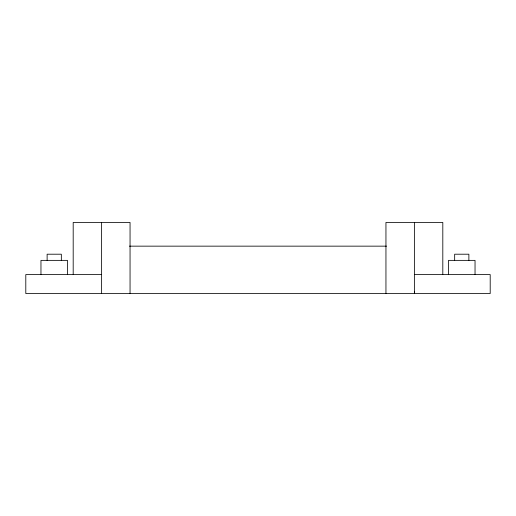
<?xml version="1.0" encoding="UTF-8"?>
<svg xmlns="http://www.w3.org/2000/svg" width="516" height="516" viewBox="0 0 516 516"><rect width="100%" height="100%" fill="white"/><g stroke="black" fill="none" stroke-linecap="round" stroke-linejoin="round"><path stroke-width="0.77" d="M414.38 291.314L414.38 293.54L414.38 222.46M448.501 274.583L448.501 260.367L475.036 260.367L475.036 274.583M454.661 260.367L454.661 254.207L468.876 254.207L468.876 260.367M129.439 246.151L386.561 246.151M101.62 274.583L25.8 274.583L25.8 293.54L490.2 293.54L490.2 274.583L414.38 274.583M442.812 274.37L442.812 222.46L385.949 222.46L385.949 293.54M130.051 293.54L130.051 222.46L73.188 222.46L73.188 274.37M101.62 222.46L101.62 293.54M67.499 274.583L67.499 260.367L40.964 260.367L40.964 274.583M61.34 260.367L61.34 254.207L47.124 254.207L47.124 260.367"/></g></svg>
